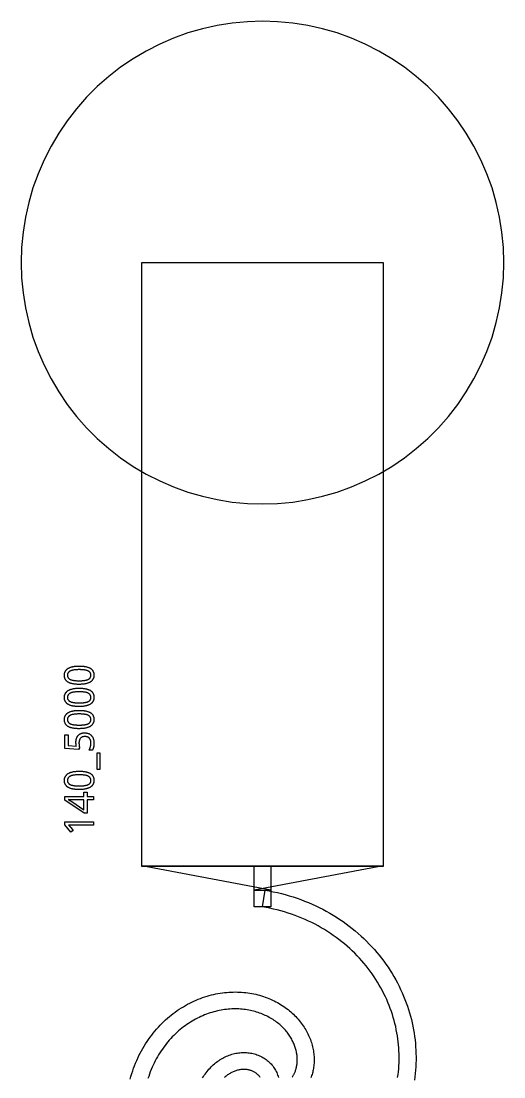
# Model space of a CAD drawing. Extents: x 5 to 45, y 13 to 188.
# Drawn here: x 5.4 to 45.4, y 100.2 to 187.7 of the extents above; entities that cross this region are included whole.
import ezdxf

# ---------------------------------------------------------------- set-up
doc = ezdxf.new("R2010")
doc.units = 0
doc.layers.get('0').update_dxf_attribs({"linetype": 'CONTINUOUS'})

msp = doc.modelspace()

# ---------------------------------------------------------------- linework, layer by layer
at = {"color": 0, "const_width": 0.01042}
msp.add_lwpolyline([(45.4, 167.66), (45.3606, 168.915), (45.2422, 170.165), (45.0457, 171.407), (44.7717, 172.633), (44.4211, 173.839), (43.9956, 175.022), (43.4965, 176.175), (42.9261, 177.294), (42.2865, 178.376), (41.5803, 179.415), (40.8103, 180.408), (39.9793, 181.35), (39.091, 182.239), (38.1485, 183.069), (37.1557, 183.839), (36.1165, 184.546), (35.035, 185.185), (33.9156, 185.756), (32.7625, 186.254), (31.5803, 186.681), (30.3737, 187.031), (29.1476, 187.304), (27.9067, 187.501), (26.6558, 187.619), (25.4, 187.66), (24.1442, 187.619), (22.8933, 187.501), (21.6524, 187.304), (20.4262, 187.031), (19.2196, 186.681), (18.0375, 186.254), (16.8844, 185.756), (15.7649, 185.185), (14.6835, 184.546), (13.6443, 183.839), (12.6515, 183.069), (11.709, 182.239), (10.8205, 181.35), (9.98975, 180.408), (9.21957, 179.415), (8.51346, 178.376), (7.87392, 177.294), (7.3035, 176.175), (6.80447, 175.022), (6.3789, 173.839), (6.02832, 172.633), (5.75429, 171.407), (5.55761, 170.165), (5.43946, 168.915), (5.40001, 167.66), (5.43946, 166.403), (5.55761, 165.153), (5.75429, 163.911), (6.02832, 162.686), (6.3789, 161.479), (6.80447, 160.297), (7.3035, 159.143), (7.87392, 158.024), (8.51346, 156.943), (9.21957, 155.904), (9.98975, 154.911), (10.8205, 153.968), (11.709, 153.081), (12.6515, 152.249), (13.6443, 151.479), (14.6835, 150.772), (15.7649, 150.133), (16.8844, 149.563), (18.0375, 149.064), (19.2196, 148.638), (20.4262, 148.288), (21.6524, 148.014), (22.8933, 147.817), (24.1442, 147.699), (25.4, 147.66), (26.6558, 147.699), (27.9067, 147.817), (29.1476, 148.014), (30.3737, 148.288), (31.5803, 148.638), (32.7625, 149.064), (33.9156, 149.563), (35.035, 150.133), (36.1165, 150.772), (37.1557, 151.479), (38.1485, 152.249), (39.091, 153.081), (39.9793, 153.968), (40.8103, 154.911), (41.5803, 155.904), (42.2865, 156.943), (42.9261, 158.024), (43.4965, 159.143), (43.9956, 160.297), (44.4211, 161.479), (44.7717, 162.686), (45.0457, 163.911), (45.2422, 165.153), (45.3606, 166.403), (45.4, 167.66)], close=True, dxfattribs=at)
at = {"color": 0}
for points in [[(45.4, 167.66), (45.3606, 168.915), (45.2422, 170.165), (45.0457, 171.407), (44.7717, 172.633), (44.4211, 173.839), (43.9956, 175.022), (43.4965, 176.175), (42.9261, 177.294), (42.2865, 178.376), (41.5803, 179.415), (40.8103, 180.408), (39.9793, 181.35), (39.091, 182.239), (38.1485, 183.069), (37.1557, 183.839), (36.1165, 184.546), (35.035, 185.185), (33.9156, 185.756), (32.7625, 186.254), (31.5803, 186.681), (30.3737, 187.031), (29.1476, 187.304), (27.9067, 187.501), (26.6558, 187.619), (25.4, 187.66), (24.1442, 187.619), (22.8933, 187.501), (21.6524, 187.304), (20.4262, 187.031), (19.2196, 186.681), (18.0375, 186.254), (16.8844, 185.756), (15.7649, 185.185), (14.6835, 184.546), (13.6443, 183.839), (12.6515, 183.069), (11.709, 182.239), (10.8205, 181.35), (9.98975, 180.408), (9.21957, 179.415), (8.51346, 178.376), (7.87392, 177.294), (7.3035, 176.175), (6.80447, 175.022), (6.3789, 173.839), (6.02832, 172.633), (5.75429, 171.407), (5.55761, 170.165), (5.43946, 168.915), (5.40001, 167.66), (5.43946, 166.403), (5.55761, 165.153), (5.75429, 163.911), (6.02832, 162.686), (6.3789, 161.479), (6.80447, 160.297), (7.3035, 159.143), (7.87392, 158.024), (8.51346, 156.943), (9.21957, 155.904), (9.98975, 154.911), (10.8205, 153.968), (11.709, 153.081), (12.6515, 152.249), (13.6443, 151.479), (14.6835, 150.772), (15.7649, 150.133), (16.8844, 149.563), (18.0375, 149.064), (19.2196, 148.638), (20.4262, 148.288), (21.6524, 148.014), (22.8933, 147.817), (24.1442, 147.699), (25.4, 147.66), (26.6558, 147.699), (27.9067, 147.817), (29.1476, 148.014), (30.3737, 148.288), (31.5803, 148.638), (32.7625, 149.064), (33.9156, 149.563), (35.035, 150.133), (36.1165, 150.772), (37.1557, 151.479), (38.1485, 152.249), (39.091, 153.081), (39.9793, 153.968), (40.8103, 154.911), (41.5803, 155.904), (42.2865, 156.943), (42.9261, 158.024), (43.4965, 159.143), (43.9956, 160.297), (44.4211, 161.479), (44.7717, 162.686), (45.0457, 163.911), (45.2422, 165.153), (45.3606, 166.403), (45.4, 167.66)], [(15.4, 167.66), (35.4, 167.66), (35.4, 117.619), (15.4, 117.619), (15.4, 167.66)], [(10.2069, 134.225), (10.2641, 134.224), (10.3197, 134.223), (10.3745, 134.221), (10.4278, 134.218), (10.48, 134.214), (10.531, 134.21), (10.5808, 134.204), (10.6293, 134.198), (10.6767, 134.191), (10.7229, 134.183), (10.7678, 134.174), (10.8112, 134.164), (10.8533, 134.153), (10.894, 134.142), (10.9333, 134.129), (10.9711, 134.115), (11.0077, 134.1), (11.0426, 134.084), (11.0764, 134.067), (11.1086, 134.049), (11.1394, 134.03), (11.1687, 134.011), (11.1967, 133.99), (11.2229, 133.968), (11.2478, 133.945), (11.2711, 133.92), (11.2931, 133.895), (11.3133, 133.869), (11.3323, 133.842), (11.3496, 133.813), (11.3653, 133.784), (11.3794, 133.753), (11.3918, 133.721), (11.4026, 133.687), (11.4118, 133.653), (11.4193, 133.617), (11.425, 133.58), (11.4291, 133.542), (11.4316, 133.502), (11.4325, 133.462), (11.4316, 133.424), (11.4291, 133.387), (11.425, 133.351), (11.4193, 133.316), (11.4118, 133.282), (11.4026, 133.249), (11.3918, 133.217), (11.3794, 133.186), (11.3653, 133.155), (11.3496, 133.126), (11.3323, 133.098), (11.3133, 133.072), (11.2931, 133.046), (11.2711, 133.021), (11.2478, 132.997), (11.2229, 132.973), (11.1967, 132.951), (11.1687, 132.93), (11.1394, 132.91), (11.1086, 132.89), (11.0764, 132.872), (11.0426, 132.855), (11.0077, 132.839), (10.9711, 132.823), (10.9333, 132.809), (10.894, 132.795), (10.8533, 132.783), (10.8112, 132.771), (10.7678, 132.76), (10.7229, 132.75), (10.6767, 132.742), (10.6293, 132.734), (10.5808, 132.727), (10.531, 132.721), (10.48, 132.716), (10.4278, 132.712), (10.3745, 132.709), (10.3197, 132.707), (10.2641, 132.705), (10.2069, 132.705), (10.15, 132.705), (10.0942, 132.706), (10.0396, 132.708), (9.98611, 132.711), (9.93386, 132.715), (9.88292, 132.719), (9.83317, 132.725), (9.78456, 132.731), (9.73719, 132.738), (9.69097, 132.745), (9.64611, 132.754), (9.60275, 132.764), (9.56071, 132.775), (9.52012, 132.787), (9.48096, 132.8), (9.44336, 132.813), (9.40707, 132.828), (9.37224, 132.843), (9.33886, 132.86), (9.30697, 132.877), (9.2761, 132.896), (9.24669, 132.916), (9.21892, 132.937), (9.19249, 132.958), (9.16775, 132.981), (9.14442, 133.005), (9.1225, 133.03), (9.10221, 133.056), (9.08333, 133.083), (9.06597, 133.112), (9.05029, 133.141), (9.03614, 133.172), (9.0236, 133.204), (9.01292, 133.237), (9.00375, 133.272), (8.99625, 133.307), (8.9904, 133.344), (8.98628, 133.382), (8.98389, 133.421), (8.98307, 133.462), (8.98389, 133.5), (8.98628, 133.537), (8.9904, 133.573), (8.99625, 133.608), (9.00375, 133.643), (9.01292, 133.676), (9.0236, 133.708), (9.03614, 133.739), (9.05029, 133.769), (9.06597, 133.798), (9.08306, 133.827), (9.10167, 133.854), (9.12169, 133.88), (9.14333, 133.905), (9.1665, 133.929), (9.19125, 133.953), (9.21733, 133.975), (9.24511, 133.996), (9.27447, 134.017), (9.30528, 134.036), (9.33724, 134.055), (9.37056, 134.072), (9.40543, 134.088), (9.44168, 134.104), (9.47944, 134.119), (9.51844, 134.132), (9.55919, 134.145), (9.60113, 134.157), (9.64458, 134.168), (9.68929, 134.178), (9.73557, 134.187), (9.78304, 134.195), (9.83165, 134.202), (9.88151, 134.208), (9.93261, 134.213), (9.98514, 134.217), (10.0387, 134.221), (10.0935, 134.223), (10.1496, 134.224), (10.2069, 134.225)], [(10.2069, 133.006), (10.2552, 133.006), (10.3021, 133.007), (10.3479, 133.008), (10.3924, 133.01), (10.4357, 133.012), (10.4777, 133.015), (10.5184, 133.018), (10.5581, 133.022), (10.5962, 133.026), (10.6334, 133.03), (10.6693, 133.035), (10.7039, 133.041), (10.7374, 133.047), (10.7696, 133.054), (10.8006, 133.062), (10.8304, 133.07), (10.8591, 133.079), (10.8865, 133.088), (10.9128, 133.098), (10.9378, 133.108), (10.9613, 133.119), (10.9836, 133.131), (11.0047, 133.144), (11.0247, 133.157), (11.0435, 133.17), (11.0612, 133.185), (11.0776, 133.2), (11.0929, 133.215), (11.1071, 133.231), (11.12, 133.248), (11.1315, 133.266), (11.1417, 133.285), (11.1507, 133.304), (11.1586, 133.325), (11.1652, 133.346), (11.1706, 133.367), (11.1749, 133.39), (11.1779, 133.413), (11.1797, 133.437), (11.1803, 133.462), (11.1797, 133.486), (11.1779, 133.51), (11.1749, 133.533), (11.1706, 133.556), (11.1652, 133.578), (11.1586, 133.598), (11.1507, 133.619), (11.1417, 133.638), (11.1315, 133.657), (11.12, 133.675), (11.1074, 133.692), (11.0935, 133.709), (11.0784, 133.725), (11.0622, 133.74), (11.0447, 133.755), (11.0261, 133.769), (11.0062, 133.782), (10.9851, 133.795), (10.9629, 133.807), (10.9393, 133.818), (10.9147, 133.829), (10.8887, 133.839), (10.8615, 133.849), (10.8331, 133.858), (10.8035, 133.867), (10.7726, 133.875), (10.7404, 133.882), (10.7071, 133.888), (10.6725, 133.894), (10.6367, 133.899), (10.5993, 133.904), (10.5605, 133.909), (10.5207, 133.913), (10.4796, 133.916), (10.4372, 133.919), (10.3936, 133.921), (10.3489, 133.923), (10.3028, 133.924), (10.2555, 133.925), (10.2069, 133.925), (10.1587, 133.925), (10.1118, 133.924), (10.066, 133.923), (10.0215, 133.921), (9.97835, 133.919), (9.93625, 133.916), (9.8954, 133.913), (9.85596, 133.909), (9.81765, 133.904), (9.78054, 133.899), (9.74474, 133.894), (9.71013, 133.888), (9.67665, 133.882), (9.64458, 133.875), (9.61376, 133.867), (9.58404, 133.858), (9.55556, 133.849), (9.52849, 133.839), (9.5025, 133.829), (9.47775, 133.818), (9.45432, 133.807), (9.43207, 133.795), (9.41097, 133.782), (9.39111, 133.769), (9.37235, 133.755), (9.35499, 133.74), (9.3386, 133.725), (9.32363, 133.709), (9.30974, 133.692), (9.2971, 133.675), (9.28569, 133.657), (9.27539, 133.638), (9.26639, 133.619), (9.25862, 133.598), (9.25196, 133.578), (9.24653, 133.556), (9.24235, 133.533), (9.23931, 133.51), (9.23753, 133.486), (9.23693, 133.462), (9.23753, 133.437), (9.23931, 133.413), (9.24235, 133.39), (9.24653, 133.367), (9.25196, 133.346), (9.25862, 133.325), (9.26639, 133.304), (9.27539, 133.285), (9.28569, 133.266), (9.2971, 133.248), (9.30974, 133.231), (9.32363, 133.215), (9.3386, 133.2), (9.35499, 133.185), (9.37235, 133.17), (9.39111, 133.157), (9.41097, 133.144), (9.43207, 133.131), (9.45432, 133.119), (9.47775, 133.108), (9.5025, 133.098), (9.52849, 133.088), (9.55556, 133.079), (9.58404, 133.07), (9.61376, 133.062), (9.64458, 133.054), (9.67665, 133.047), (9.71013, 133.041), (9.74474, 133.035), (9.78054, 133.03), (9.81765, 133.026), (9.85596, 133.022), (9.8954, 133.018), (9.93625, 133.015), (9.97835, 133.012), (10.0215, 133.01), (10.066, 133.008), (10.1118, 133.007), (10.1587, 133.006), (10.2069, 133.006)], [(10.2069, 132.389), (10.2641, 132.389), (10.3197, 132.387), (10.3745, 132.385), (10.4278, 132.382), (10.48, 132.378), (10.531, 132.374), (10.5808, 132.368), (10.6293, 132.362), (10.6767, 132.355), (10.7229, 132.347), (10.7678, 132.338), (10.8112, 132.328), (10.8533, 132.318), (10.894, 132.306), (10.9333, 132.293), (10.9711, 132.279), (11.0077, 132.264), (11.0426, 132.248), (11.0764, 132.231), (11.1086, 132.213), (11.1394, 132.194), (11.1687, 132.175), (11.1967, 132.154), (11.2229, 132.132), (11.2478, 132.109), (11.2711, 132.084), (11.2931, 132.059), (11.3133, 132.033), (11.3323, 132.006), (11.3496, 131.977), (11.3653, 131.948), (11.3794, 131.917), (11.3918, 131.885), (11.4026, 131.851), (11.4118, 131.817), (11.4193, 131.781), (11.425, 131.744), (11.4291, 131.706), (11.4316, 131.666), (11.4325, 131.626), (11.4316, 131.588), (11.4291, 131.551), (11.425, 131.515), (11.4193, 131.48), (11.4118, 131.446), (11.4026, 131.413), (11.3918, 131.381), (11.3794, 131.35), (11.3653, 131.319), (11.3496, 131.29), (11.3323, 131.263), (11.3133, 131.236), (11.2931, 131.21), (11.2711, 131.185), (11.2478, 131.161), (11.2229, 131.137), (11.1967, 131.115), (11.1687, 131.094), (11.1394, 131.074), (11.1086, 131.054), (11.0764, 131.036), (11.0426, 131.019), (11.0077, 131.003), (10.9711, 130.987), (10.9333, 130.973), (10.894, 130.959), (10.8533, 130.947), (10.8112, 130.935), (10.7678, 130.924), (10.7229, 130.914), (10.6767, 130.906), (10.6293, 130.898), (10.5808, 130.891), (10.531, 130.885), (10.48, 130.88), (10.4278, 130.876), (10.3745, 130.873), (10.3197, 130.871), (10.2641, 130.869), (10.2069, 130.869), (10.15, 130.869), (10.0942, 130.87), (10.0396, 130.873), (9.98611, 130.875), (9.93386, 130.879), (9.88292, 130.883), (9.83317, 130.889), (9.78456, 130.895), (9.73719, 130.902), (9.69097, 130.909), (9.64611, 130.918), (9.60275, 130.928), (9.56071, 130.939), (9.52012, 130.951), (9.48096, 130.964), (9.44336, 130.977), (9.40707, 130.992), (9.37224, 131.007), (9.33886, 131.024), (9.30697, 131.041), (9.2761, 131.06), (9.24669, 131.08), (9.21892, 131.101), (9.19249, 131.123), (9.16775, 131.146), (9.14442, 131.169), (9.1225, 131.194), (9.10221, 131.221), (9.08333, 131.248), (9.06597, 131.276), (9.05029, 131.305), (9.03614, 131.336), (9.0236, 131.368), (9.01292, 131.401), (9.00375, 131.436), (8.99625, 131.471), (8.9904, 131.508), (8.98628, 131.546), (8.98389, 131.585), (8.98307, 131.626), (8.98389, 131.664), (8.98628, 131.701), (8.9904, 131.737), (8.99625, 131.773), (9.00375, 131.807), (9.01292, 131.84), (9.0236, 131.872), (9.03614, 131.903), (9.05029, 131.933), (9.06597, 131.962), (9.08306, 131.991), (9.10167, 132.018), (9.12169, 132.044), (9.14333, 132.069), (9.1665, 132.094), (9.19125, 132.117), (9.21733, 132.139), (9.24511, 132.16), (9.27447, 132.181), (9.30528, 132.2), (9.33724, 132.219), (9.37056, 132.236), (9.40543, 132.253), (9.44168, 132.268), (9.47944, 132.283), (9.51844, 132.297), (9.55919, 132.309), (9.60113, 132.321), (9.64458, 132.332), (9.68929, 132.342), (9.73557, 132.351), (9.78304, 132.359), (9.83165, 132.366), (9.88151, 132.372), (9.93261, 132.377), (9.98514, 132.381), (10.0387, 132.385), (10.0935, 132.387), (10.1496, 132.388), (10.2069, 132.389)], [(10.2069, 131.17), (10.2552, 131.17), (10.3021, 131.171), (10.3479, 131.172), (10.3924, 131.174), (10.4357, 131.176), (10.4777, 131.179), (10.5184, 131.182), (10.5581, 131.186), (10.5962, 131.19), (10.6334, 131.194), (10.6693, 131.199), (10.7039, 131.205), (10.7374, 131.212), (10.7696, 131.219), (10.8006, 131.226), (10.8304, 131.234), (10.8591, 131.243), (10.8865, 131.252), (10.9128, 131.262), (10.9378, 131.273), (10.9613, 131.283), (10.9836, 131.295), (11.0047, 131.308), (11.0247, 131.321), (11.0435, 131.334), (11.0612, 131.349), (11.0776, 131.364), (11.0929, 131.379), (11.1071, 131.396), (11.12, 131.412), (11.1315, 131.43), (11.1417, 131.449), (11.1507, 131.468), (11.1586, 131.489), (11.1652, 131.51), (11.1706, 131.531), (11.1749, 131.554), (11.1779, 131.577), (11.1797, 131.601), (11.1803, 131.626), (11.1797, 131.65), (11.1779, 131.674), (11.1749, 131.697), (11.1706, 131.72), (11.1652, 131.742), (11.1586, 131.763), (11.1507, 131.783), (11.1417, 131.802), (11.1315, 131.821), (11.12, 131.839), (11.1074, 131.856), (11.0935, 131.873), (11.0784, 131.889), (11.0622, 131.904), (11.0447, 131.919), (11.0261, 131.933), (11.0062, 131.946), (10.9851, 131.959), (10.9629, 131.971), (10.9393, 131.982), (10.9147, 131.993), (10.8887, 132.004), (10.8615, 132.013), (10.8331, 132.023), (10.8035, 132.031), (10.7726, 132.039), (10.7404, 132.046), (10.7071, 132.052), (10.6725, 132.058), (10.6367, 132.063), (10.5993, 132.068), (10.5605, 132.073), (10.5207, 132.077), (10.4796, 132.08), (10.4372, 132.083), (10.3936, 132.085), (10.3489, 132.087), (10.3028, 132.088), (10.2555, 132.089), (10.2069, 132.089), (10.1587, 132.089), (10.1118, 132.088), (10.066, 132.087), (10.0215, 132.085), (9.97835, 132.083), (9.93625, 132.08), (9.8954, 132.077), (9.85596, 132.073), (9.81765, 132.068), (9.78054, 132.063), (9.74474, 132.058), (9.71013, 132.052), (9.67665, 132.046), (9.64458, 132.039), (9.61376, 132.031), (9.58404, 132.023), (9.55556, 132.013), (9.52849, 132.004), (9.5025, 131.993), (9.47775, 131.982), (9.45432, 131.971), (9.43207, 131.959), (9.41097, 131.946), (9.39111, 131.933), (9.37235, 131.919), (9.35499, 131.904), (9.3386, 131.889), (9.32363, 131.873), (9.30974, 131.856), (9.2971, 131.839), (9.28569, 131.821), (9.27539, 131.802), (9.26639, 131.783), (9.25862, 131.763), (9.25196, 131.742), (9.24653, 131.72), (9.24235, 131.697), (9.23931, 131.674), (9.23753, 131.65), (9.23693, 131.626), (9.23753, 131.601), (9.23931, 131.577), (9.24235, 131.554), (9.24653, 131.531), (9.25196, 131.51), (9.25862, 131.489), (9.26639, 131.468), (9.27539, 131.449), (9.28569, 131.43), (9.2971, 131.412), (9.30974, 131.396), (9.32363, 131.379), (9.3386, 131.364), (9.35499, 131.349), (9.37235, 131.334), (9.39111, 131.321), (9.41097, 131.308), (9.43207, 131.295), (9.45432, 131.283), (9.47775, 131.273), (9.5025, 131.262), (9.52849, 131.252), (9.55556, 131.243), (9.58404, 131.234), (9.61376, 131.226), (9.64458, 131.219), (9.67665, 131.212), (9.71013, 131.205), (9.74474, 131.199), (9.78054, 131.194), (9.81765, 131.19), (9.85596, 131.186), (9.8954, 131.182), (9.93625, 131.179), (9.97835, 131.176), (10.0215, 131.174), (10.066, 131.172), (10.1118, 131.171), (10.1587, 131.17), (10.2069, 131.17)], [(10.2069, 130.553), (10.2641, 130.553), (10.3197, 130.551), (10.3745, 130.549), (10.4278, 130.546), (10.48, 130.542), (10.531, 130.538), (10.5808, 130.532), (10.6293, 130.526), (10.6767, 130.519), (10.7229, 130.511), (10.7678, 130.502), (10.8112, 130.492), (10.8533, 130.482), (10.894, 130.47), (10.9333, 130.457), (10.9711, 130.443), (11.0077, 130.428), (11.0426, 130.412), (11.0764, 130.395), (11.1086, 130.377), (11.1394, 130.358), (11.1687, 130.339), (11.1967, 130.318), (11.2229, 130.296), (11.2478, 130.273), (11.2711, 130.249), (11.2931, 130.223), (11.3133, 130.197), (11.3323, 130.17), (11.3496, 130.141), (11.3653, 130.112), (11.3794, 130.081), (11.3918, 130.049), (11.4026, 130.015), (11.4118, 129.981), (11.4193, 129.945), (11.425, 129.908), (11.4291, 129.87), (11.4316, 129.83), (11.4325, 129.79), (11.4316, 129.752), (11.4291, 129.715), (11.425, 129.679), (11.4193, 129.644), (11.4118, 129.61), (11.4026, 129.577), (11.3918, 129.545), (11.3794, 129.514), (11.3653, 129.484), (11.3496, 129.454), (11.3323, 129.427), (11.3133, 129.4), (11.2931, 129.374), (11.2711, 129.349), (11.2478, 129.325), (11.2229, 129.302), (11.1967, 129.279), (11.1687, 129.258), (11.1394, 129.238), (11.1086, 129.218), (11.0764, 129.2), (11.0426, 129.183), (11.0077, 129.167), (10.9711, 129.152), (10.9333, 129.137), (10.894, 129.123), (10.8533, 129.111), (10.8112, 129.099), (10.7678, 129.088), (10.7229, 129.078), (10.6767, 129.07), (10.6293, 129.062), (10.5808, 129.055), (10.531, 129.049), (10.48, 129.044), (10.4278, 129.04), (10.3745, 129.037), (10.3197, 129.035), (10.2641, 129.033), (10.2069, 129.033), (10.15, 129.033), (10.0942, 129.034), (10.0396, 129.037), (9.98611, 129.039), (9.93386, 129.043), (9.88292, 129.047), (9.83317, 129.053), (9.78456, 129.059), (9.73719, 129.066), (9.69097, 129.074), (9.64611, 129.083), (9.60275, 129.092), (9.56071, 129.103), (9.52012, 129.115), (9.48096, 129.128), (9.44336, 129.141), (9.40707, 129.156), (9.37224, 129.172), (9.33886, 129.188), (9.30697, 129.205), (9.2761, 129.224), (9.24669, 129.244), (9.21892, 129.265), (9.19249, 129.287), (9.16775, 129.31), (9.14442, 129.333), (9.1225, 129.358), (9.10221, 129.385), (9.08333, 129.412), (9.06597, 129.44), (9.05029, 129.469), (9.03614, 129.5), (9.0236, 129.532), (9.01292, 129.565), (9.00375, 129.6), (8.99625, 129.635), (8.9904, 129.672), (8.98628, 129.71), (8.98389, 129.749), (8.98307, 129.79), (8.98389, 129.828), (8.98628, 129.865), (8.9904, 129.901), (8.99625, 129.937), (9.00375, 129.971), (9.01292, 130.004), (9.0236, 130.036), (9.03614, 130.067), (9.05029, 130.097), (9.06597, 130.127), (9.08306, 130.155), (9.10167, 130.182), (9.12169, 130.208), (9.14333, 130.233), (9.1665, 130.258), (9.19125, 130.281), (9.21733, 130.303), (9.24511, 130.325), (9.27447, 130.345), (9.30528, 130.364), (9.33724, 130.383), (9.37056, 130.4), (9.40543, 130.417), (9.44168, 130.432), (9.47944, 130.447), (9.51844, 130.461), (9.55919, 130.473), (9.60113, 130.485), (9.64458, 130.496), (9.68929, 130.506), (9.73557, 130.515), (9.78304, 130.523), (9.83165, 130.53), (9.88151, 130.536), (9.93261, 130.541), (9.98514, 130.546), (10.0387, 130.549), (10.0935, 130.551), (10.1496, 130.553), (10.2069, 130.553)], [(10.2069, 129.334), (10.2552, 129.334), (10.3021, 129.335), (10.3479, 129.336), (10.3924, 129.338), (10.4357, 129.34), (10.4777, 129.343), (10.5184, 129.346), (10.5581, 129.35), (10.5962, 129.354), (10.6334, 129.358), (10.6693, 129.364), (10.7039, 129.369), (10.7374, 129.376), (10.7696, 129.383), (10.8006, 129.39), (10.8304, 129.398), (10.8591, 129.407), (10.8865, 129.416), (10.9128, 129.426), (10.9378, 129.437), (10.9613, 129.448), (10.9836, 129.459), (11.0047, 129.472), (11.0247, 129.485), (11.0435, 129.498), (11.0612, 129.513), (11.0776, 129.528), (11.0929, 129.543), (11.1071, 129.56), (11.12, 129.577), (11.1315, 129.594), (11.1417, 129.613), (11.1507, 129.633), (11.1586, 129.653), (11.1652, 129.674), (11.1706, 129.695), (11.1749, 129.718), (11.1779, 129.741), (11.1797, 129.765), (11.1803, 129.79), (11.1797, 129.814), (11.1779, 129.838), (11.1749, 129.862), (11.1706, 129.884), (11.1652, 129.906), (11.1586, 129.927), (11.1507, 129.947), (11.1417, 129.966), (11.1315, 129.985), (11.12, 130.003), (11.1074, 130.02), (11.0935, 130.037), (11.0784, 130.053), (11.0622, 130.068), (11.0447, 130.083), (11.0261, 130.097), (11.0062, 130.11), (10.9851, 130.123), (10.9629, 130.135), (10.9393, 130.146), (10.9147, 130.157), (10.8887, 130.168), (10.8615, 130.177), (10.8331, 130.187), (10.8035, 130.195), (10.7726, 130.203), (10.7404, 130.21), (10.7071, 130.217), (10.6725, 130.222), (10.6367, 130.227), (10.5993, 130.233), (10.5605, 130.237), (10.5207, 130.241), (10.4796, 130.244), (10.4372, 130.247), (10.3936, 130.249), (10.3489, 130.251), (10.3028, 130.252), (10.2555, 130.253), (10.2069, 130.254), (10.1587, 130.253), (10.1118, 130.252), (10.066, 130.251), (10.0215, 130.249), (9.97835, 130.247), (9.93625, 130.244), (9.8954, 130.241), (9.85596, 130.237), (9.81765, 130.233), (9.78054, 130.227), (9.74474, 130.222), (9.71013, 130.217), (9.67665, 130.21), (9.64458, 130.203), (9.61376, 130.195), (9.58404, 130.187), (9.55556, 130.177), (9.52849, 130.168), (9.5025, 130.157), (9.47775, 130.146), (9.45432, 130.135), (9.43207, 130.123), (9.41097, 130.11), (9.39111, 130.097), (9.37235, 130.083), (9.35499, 130.068), (9.3386, 130.053), (9.32363, 130.037), (9.30974, 130.02), (9.2971, 130.003), (9.28569, 129.985), (9.27539, 129.966), (9.26639, 129.947), (9.25862, 129.927), (9.25196, 129.906), (9.24653, 129.884), (9.24235, 129.862), (9.23931, 129.838), (9.23753, 129.814), (9.23693, 129.79), (9.23753, 129.765), (9.23931, 129.741), (9.24235, 129.718), (9.24653, 129.695), (9.25196, 129.674), (9.25862, 129.653), (9.26639, 129.633), (9.27539, 129.613), (9.28569, 129.594), (9.2971, 129.577), (9.30974, 129.56), (9.32363, 129.543), (9.3386, 129.528), (9.35499, 129.513), (9.37235, 129.498), (9.39111, 129.485), (9.41097, 129.472), (9.43207, 129.459), (9.45432, 129.448), (9.47775, 129.437), (9.5025, 129.426), (9.52849, 129.416), (9.55556, 129.407), (9.58404, 129.398), (9.61376, 129.39), (9.64458, 129.383), (9.67665, 129.376), (9.71013, 129.369), (9.74474, 129.364), (9.78054, 129.358), (9.81765, 129.354), (9.85596, 129.35), (9.8954, 129.346), (9.93625, 129.343), (9.97835, 129.34), (10.0215, 129.338), (10.066, 129.336), (10.1118, 129.335), (10.1587, 129.334), (10.2069, 129.334)], [(9.94, 127.924), (9.94043, 127.957), (9.94179, 127.988), (9.94417, 128.019), (9.94738, 128.05), (9.95139, 128.08), (9.95638, 128.11), (9.96235, 128.139), (9.96918, 128.168), (9.97694, 128.196), (9.98557, 128.224), (9.99485, 128.252), (10.005, 128.278), (10.0159, 128.305), (10.0278, 128.33), (10.0406, 128.355), (10.0541, 128.378), (10.0686, 128.402), (10.084, 128.424), (10.1003, 128.446), (10.1175, 128.467), (10.1354, 128.487), (10.1543, 128.506), (10.174, 128.525), (10.1946, 128.542), (10.216, 128.559), (10.2382, 128.575), (10.2612, 128.59), (10.2852, 128.604), (10.3098, 128.617), (10.3356, 128.629), (10.3619, 128.64), (10.3893, 128.65), (10.4174, 128.659), (10.4462, 128.667), (10.476, 128.673), (10.5064, 128.678), (10.5378, 128.682), (10.5699, 128.685), (10.6029, 128.687), (10.6367, 128.688), (10.6733, 128.687), (10.7093, 128.686), (10.7446, 128.683), (10.779, 128.679), (10.8128, 128.674), (10.8458, 128.668), (10.878, 128.661), (10.9096, 128.652), (10.9403, 128.643), (10.9703, 128.633), (10.9995, 128.621), (11.0278, 128.608), (11.055, 128.594), (11.0815, 128.58), (11.1071, 128.564), (11.1317, 128.547), (11.1553, 128.529), (11.1781, 128.51), (11.2, 128.489), (11.221, 128.468), (11.241, 128.446), (11.2601, 128.422), (11.2782, 128.398), (11.2954, 128.373), (11.3117, 128.346), (11.3269, 128.318), (11.3414, 128.29), (11.3549, 128.26), (11.3672, 128.23), (11.3789, 128.198), (11.3891, 128.166), (11.3982, 128.132), (11.4063, 128.098), (11.4132, 128.063), (11.4192, 128.026), (11.4239, 127.989), (11.4276, 127.951), (11.4304, 127.911), (11.432, 127.871), (11.4325, 127.83), (11.4325, 127.813), (11.4322, 127.797), (11.4318, 127.78), (11.4313, 127.764), (11.4306, 127.748), (11.4286, 127.715), (11.4274, 127.698), (11.426, 127.682), (11.4244, 127.666), (11.4226, 127.65), (11.4208, 127.634), (11.4187, 127.618), (11.4165, 127.603), (11.4142, 127.587), (11.4117, 127.572), (11.409, 127.556), (11.4061, 127.541), (11.4032, 127.526), (11.4, 127.511), (11.3969, 127.497), (11.3938, 127.482), (11.3903, 127.468), (11.3867, 127.453), (11.3829, 127.439), (11.3789, 127.426), (11.3747, 127.412), (11.3703, 127.398), (11.3657, 127.384), (11.3609, 127.371), (11.356, 127.358), (11.3509, 127.345), (11.3455, 127.332), (11.3401, 127.32), (11.3344, 127.308), (11.3288, 127.296), (11.3227, 127.284), (11.3167, 127.273), (11.3104, 127.262), (11.3039, 127.251), (11.024, 127.251), (11.0314, 127.262), (11.0386, 127.273), (11.0457, 127.284), (11.0526, 127.297), (11.0595, 127.309), (11.066, 127.322), (11.0725, 127.335), (11.0788, 127.348), (11.0848, 127.362), (11.0907, 127.376), (11.0965, 127.391), (11.1021, 127.406), (11.1075, 127.421), (11.1126, 127.436), (11.1176, 127.451), (11.1223, 127.466), (11.127, 127.482), (11.1314, 127.497), (11.1356, 127.513), (11.1396, 127.529), (11.1433, 127.545), (11.1471, 127.561), (11.1506, 127.577), (11.1539, 127.593), (11.1571, 127.609), (11.1602, 127.625), (11.1629, 127.641), (11.1656, 127.657), (11.1682, 127.672), (11.1706, 127.688), (11.1724, 127.705), (11.174, 127.721), (11.1754, 127.736), (11.1768, 127.752), (11.1778, 127.767), (11.1788, 127.781), (11.1795, 127.796), (11.1798, 127.81), (11.1801, 127.824), (11.1803, 127.838), (11.18, 127.864), (11.179, 127.888), (11.1776, 127.913), (11.1756, 127.937), (11.1729, 127.96), (11.1697, 127.983), (11.166, 128.005), (11.1615, 128.026), (11.1565, 128.047), (11.151, 128.068), (11.1444, 128.088), (11.1372, 128.107), (11.1294, 128.125), (11.121, 128.143), (11.1119, 128.161), (11.1021, 128.178), (11.0917, 128.194), (11.0807, 128.209), (11.0689, 128.224), (11.0565, 128.239), (11.0435, 128.252), (11.0298, 128.265), (11.0156, 128.278), (11.0005, 128.289), (10.985, 128.3), (10.9686, 128.311), (10.9518, 128.321), (10.9342, 128.33), (10.916, 128.338), (10.8971, 128.346), (10.8775, 128.353), (10.8572, 128.359), (10.8363, 128.365), (10.8145, 128.37), (10.7921, 128.374), (10.7689, 128.377), (10.7451, 128.38), (10.7205, 128.382), (10.6952, 128.383), (10.6692, 128.383), (10.6237, 128.382), (10.5806, 128.378), (10.5394, 128.371), (10.5007, 128.361), (10.4642, 128.348), (10.4297, 128.332), (10.3976, 128.313), (10.3676, 128.292), (10.3398, 128.267), (10.3143, 128.24), (10.2908, 128.21), (10.2699, 128.178), (10.2513, 128.142), (10.2351, 128.105), (10.2217, 128.064), (10.2104, 128.022), (10.2018, 127.976), (10.1955, 127.928), (10.1919, 127.877), (10.1907, 127.824), (10.1907, 127.815), (10.1908, 127.806), (10.1911, 127.796), (10.1914, 127.787), (10.1919, 127.778), (10.1925, 127.768), (10.193, 127.758), (10.1937, 127.748), (10.1946, 127.738), (10.1955, 127.727), (10.1962, 127.717), (10.1969, 127.707), (10.1977, 127.697), (10.1987, 127.687), (10.1996, 127.677), (10.2007, 127.666), (10.2017, 127.656), (10.2029, 127.646), (10.204, 127.635), (10.2053, 127.625), (10.2067, 127.615), (10.2081, 127.605), (10.2094, 127.595), (10.2108, 127.585), (10.2122, 127.575), (10.2138, 127.566), (10.2153, 127.556), (10.2183, 127.537), (10.22, 127.527), (10.2212, 127.518), (10.2227, 127.51), (10.2239, 127.501), (10.2252, 127.493), (10.2265, 127.485), (10.2278, 127.477), (10.229, 127.469), (10.2304, 127.462), (10.2317, 127.455), (10.2331, 127.448), (10.1403, 127.301), (9.0204, 127.391), (9.0204, 128.514), (9.29058, 128.514), (9.29058, 127.648), (9.97265, 127.584), (9.97054, 127.595), (9.96858, 127.606), (9.96653, 127.618), (9.96446, 127.631), (9.96235, 127.645), (9.96029, 127.658), (9.95806, 127.673), (9.95594, 127.688), (9.95378, 127.704), (9.95139, 127.721), (9.94933, 127.739), (9.94738, 127.757), (9.94553, 127.776), (9.94417, 127.795), (9.94293, 127.815), (9.94179, 127.836), (9.94114, 127.857), (9.94043, 127.879), (9.94015, 127.901), (9.94, 127.924)], [(11.6994, 127.044), (11.9274, 127.044), (11.9274, 125.66), (11.6994, 125.66), (11.6994, 127.044)], [(10.2069, 125.511), (10.2641, 125.51), (10.3197, 125.509), (10.3745, 125.507), (10.4278, 125.504), (10.48, 125.5), (10.531, 125.496), (10.5808, 125.49), (10.6293, 125.484), (10.6767, 125.476), (10.7229, 125.468), (10.7678, 125.46), (10.8112, 125.45), (10.8533, 125.439), (10.894, 125.428), (10.9333, 125.415), (10.9711, 125.401), (11.0077, 125.386), (11.0426, 125.37), (11.0764, 125.353), (11.1086, 125.335), (11.1394, 125.316), (11.1687, 125.296), (11.1967, 125.275), (11.2229, 125.253), (11.2478, 125.23), (11.2711, 125.206), (11.2931, 125.181), (11.3133, 125.155), (11.3323, 125.127), (11.3496, 125.099), (11.3653, 125.069), (11.3794, 125.038), (11.3918, 125.007), (11.4026, 124.973), (11.4118, 124.939), (11.4193, 124.903), (11.425, 124.866), (11.4291, 124.828), (11.4316, 124.788), (11.4325, 124.747), (11.4316, 124.709), (11.4291, 124.672), (11.425, 124.637), (11.4193, 124.602), (11.4118, 124.568), (11.4026, 124.534), (11.3918, 124.502), (11.3794, 124.471), (11.3653, 124.441), (11.3496, 124.412), (11.3323, 124.384), (11.3133, 124.357), (11.2931, 124.331), (11.2711, 124.306), (11.2478, 124.282), (11.2229, 124.259), (11.1967, 124.237), (11.1687, 124.216), (11.1394, 124.195), (11.1086, 124.176), (11.0764, 124.158), (11.0426, 124.141), (11.0077, 124.125), (10.9711, 124.109), (10.9333, 124.095), (10.894, 124.081), (10.8533, 124.069), (10.8112, 124.057), (10.7678, 124.046), (10.7229, 124.036), (10.6767, 124.028), (10.6293, 124.02), (10.5808, 124.013), (10.531, 124.007), (10.48, 124.002), (10.4278, 123.998), (10.3745, 123.995), (10.3197, 123.992), (10.2641, 123.991), (10.2069, 123.991), (10.15, 123.991), (10.0942, 123.992), (10.0396, 123.994), (9.98611, 123.997), (9.93386, 124.001), (9.88292, 124.005), (9.83317, 124.011), (9.78456, 124.017), (9.73719, 124.023), (9.69097, 124.031), (9.64611, 124.04), (9.60275, 124.05), (9.56071, 124.061), (9.52012, 124.073), (9.48096, 124.085), (9.44336, 124.099), (9.40707, 124.114), (9.37224, 124.129), (9.33886, 124.146), (9.30697, 124.163), (9.2761, 124.182), (9.24669, 124.202), (9.21892, 124.222), (9.19249, 124.244), (9.16775, 124.267), (9.14442, 124.291), (9.1225, 124.316), (9.10221, 124.342), (9.08333, 124.369), (9.06597, 124.398), (9.05029, 124.427), (9.03614, 124.458), (9.0236, 124.49), (9.01292, 124.523), (9.00375, 124.557), (8.99625, 124.593), (8.9904, 124.63), (8.98628, 124.668), (8.98389, 124.707), (8.98307, 124.747), (8.98389, 124.786), (8.98628, 124.823), (8.9904, 124.859), (8.99625, 124.894), (9.00375, 124.928), (9.01292, 124.962), (9.0236, 124.994), (9.03614, 125.025), (9.05029, 125.055), (9.06597, 125.084), (9.08306, 125.112), (9.10167, 125.14), (9.12169, 125.166), (9.14333, 125.191), (9.1665, 125.215), (9.19125, 125.239), (9.21733, 125.261), (9.24511, 125.282), (9.27447, 125.303), (9.30528, 125.322), (9.33724, 125.34), (9.37056, 125.358), (9.40543, 125.374), (9.44168, 125.39), (9.47944, 125.405), (9.51844, 125.418), (9.55919, 125.431), (9.60113, 125.443), (9.64458, 125.454), (9.68929, 125.463), (9.73557, 125.472), (9.78304, 125.481), (9.83165, 125.488), (9.88151, 125.494), (9.93261, 125.499), (9.98514, 125.503), (10.0387, 125.507), (10.0935, 125.509), (10.1496, 125.51), (10.2069, 125.511)], [(10.2069, 124.292), (10.2552, 124.292), (10.3021, 124.293), (10.3479, 124.294), (10.3924, 124.296), (10.4357, 124.298), (10.4777, 124.3), (10.5184, 124.304), (10.5581, 124.307), (10.5962, 124.311), (10.6334, 124.316), (10.6693, 124.321), (10.7039, 124.327), (10.7374, 124.333), (10.7696, 124.34), (10.8006, 124.348), (10.8304, 124.356), (10.8591, 124.365), (10.8865, 124.374), (10.9128, 124.384), (10.9378, 124.394), (10.9613, 124.405), (10.9836, 124.417), (11.0047, 124.429), (11.0247, 124.442), (11.0435, 124.456), (11.0612, 124.47), (11.0776, 124.485), (11.0929, 124.501), (11.1071, 124.517), (11.12, 124.534), (11.1315, 124.552), (11.1417, 124.571), (11.1507, 124.59), (11.1586, 124.61), (11.1652, 124.631), (11.1706, 124.653), (11.1749, 124.676), (11.1779, 124.699), (11.1797, 124.723), (11.1803, 124.747), (11.1797, 124.772), (11.1779, 124.796), (11.1749, 124.819), (11.1706, 124.842), (11.1652, 124.863), (11.1586, 124.884), (11.1507, 124.904), (11.1417, 124.924), (11.1315, 124.943), (11.12, 124.961), (11.1074, 124.978), (11.0935, 124.994), (11.0784, 125.01), (11.0622, 125.026), (11.0447, 125.04), (11.0261, 125.054), (11.0062, 125.068), (10.9851, 125.08), (10.9629, 125.093), (10.9393, 125.104), (10.9147, 125.115), (10.8887, 125.125), (10.8615, 125.135), (10.8331, 125.144), (10.8035, 125.153), (10.7726, 125.16), (10.7404, 125.168), (10.7071, 125.174), (10.6725, 125.18), (10.6367, 125.185), (10.5993, 125.19), (10.5605, 125.195), (10.5207, 125.198), (10.4796, 125.202), (10.4372, 125.205), (10.3936, 125.207), (10.3489, 125.209), (10.3028, 125.21), (10.2555, 125.211), (10.2069, 125.211), (10.1587, 125.211), (10.1118, 125.21), (10.066, 125.209), (10.0215, 125.207), (9.97835, 125.205), (9.93625, 125.202), (9.8954, 125.198), (9.85596, 125.195), (9.81765, 125.19), (9.78054, 125.185), (9.74474, 125.18), (9.71013, 125.174), (9.67665, 125.168), (9.64458, 125.16), (9.61376, 125.153), (9.58404, 125.144), (9.55556, 125.135), (9.52849, 125.125), (9.5025, 125.115), (9.47775, 125.104), (9.45432, 125.093), (9.43207, 125.08), (9.41097, 125.068), (9.39111, 125.054), (9.37235, 125.04), (9.35499, 125.026), (9.3386, 125.01), (9.32363, 124.994), (9.30974, 124.978), (9.2971, 124.961), (9.28569, 124.943), (9.27539, 124.924), (9.26639, 124.904), (9.25862, 124.884), (9.25196, 124.863), (9.24653, 124.842), (9.24235, 124.819), (9.23931, 124.796), (9.23753, 124.772), (9.23693, 124.747), (9.23753, 124.723), (9.23931, 124.699), (9.24235, 124.676), (9.24653, 124.653), (9.25196, 124.631), (9.25862, 124.61), (9.26639, 124.59), (9.27539, 124.571), (9.28569, 124.552), (9.2971, 124.534), (9.30974, 124.517), (9.32363, 124.501), (9.3386, 124.485), (9.35499, 124.47), (9.37235, 124.456), (9.39111, 124.442), (9.41097, 124.429), (9.43207, 124.417), (9.45432, 124.405), (9.47775, 124.394), (9.5025, 124.384), (9.52849, 124.374), (9.55556, 124.365), (9.58404, 124.356), (9.61376, 124.348), (9.64458, 124.34), (9.67665, 124.333), (9.71013, 124.327), (9.74474, 124.321), (9.78054, 124.316), (9.81765, 124.311), (9.85596, 124.307), (9.8954, 124.304), (9.93625, 124.3), (9.97835, 124.298), (10.0215, 124.296), (10.066, 124.294), (10.1118, 124.293), (10.1587, 124.292), (10.2069, 124.292)], [(10.8661, 123.764), (10.8661, 123.418), (11.4, 123.418), (11.4, 123.131), (10.8661, 123.131), (10.8661, 122.032), (10.6074, 122.032), (9.00738, 123.112), (9.00738, 123.418), (10.596, 123.418), (10.596, 123.764), (10.8661, 123.764)], [(10.596, 123.131), (10.0165, 123.131), (9.99821, 123.131), (9.97971, 123.131), (9.9611, 123.131), (9.94239, 123.131), (9.92333, 123.132), (9.90419, 123.132), (9.88499, 123.132), (9.84581, 123.133), (9.82611, 123.133), (9.80599, 123.133), (9.78597, 123.134), (9.76611, 123.135), (9.74636, 123.135), (9.72678, 123.136), (9.70736, 123.137), (9.66872, 123.138), (9.64974, 123.139), (9.63086, 123.139), (9.61165, 123.14), (9.59293, 123.141), (9.57433, 123.141), (9.55599, 123.142), (9.53803, 123.142), (9.52029, 123.143), (9.50276, 123.144), (9.4854, 123.145), (9.46847, 123.145), (9.45182, 123.146), (9.43544, 123.147), (9.4196, 123.148), (9.40446, 123.148), (9.38971, 123.149), (9.37571, 123.15), (9.36208, 123.151), (9.34901, 123.151), (9.33664, 123.152), (9.32471, 123.152), (9.31332, 123.152), (9.31332, 123.138), (9.31999, 123.135), (9.32682, 123.133), (9.33361, 123.13), (9.34071, 123.127), (9.34793, 123.125), (9.35542, 123.122), (9.3629, 123.119), (9.37071, 123.115), (9.37864, 123.112), (9.38667, 123.108), (9.39442, 123.105), (9.41026, 123.098), (9.41818, 123.095), (9.42611, 123.091), (9.43419, 123.087), (9.44206, 123.083), (9.45014, 123.079), (9.45833, 123.075), (9.46636, 123.071), (9.47418, 123.067), (9.48193, 123.063), (9.48975, 123.059), (9.49735, 123.055), (9.50499, 123.051), (9.51264, 123.047), (9.52029, 123.043), (9.52794, 123.039), (9.54292, 123.03), (9.55029, 123.026), (9.55735, 123.022), (9.56429, 123.018), (9.57096, 123.014), (9.57747, 123.01), (9.58376, 123.006), (9.58974, 123.002), (9.59554, 122.998), (9.60113, 122.995), (9.60639, 122.991), (10.596, 122.322), (10.596, 123.131)], [(11.4, 121.316), (11.4, 121.03), (9.76432, 121.03), (9.74832, 121.03), (9.73236, 121.031), (9.71653, 121.031), (9.68485, 121.032), (9.66917, 121.032), (9.65332, 121.032), (9.63764, 121.032), (9.62196, 121.033), (9.60639, 121.033), (9.59056, 121.034), (9.57471, 121.034), (9.54389, 121.036), (9.5286, 121.036), (9.51361, 121.037), (9.49875, 121.037), (9.48406, 121.037), (9.46946, 121.038), (9.45503, 121.038), (9.44054, 121.039), (9.42637, 121.039), (9.41265, 121.04), (9.39931, 121.04), (9.38624, 121.041), (9.37358, 121.041), (9.36128, 121.042), (9.34928, 121.042), (9.33763, 121.043), (9.32639, 121.043), (9.33225, 121.038), (9.33778, 121.032), (9.34332, 121.027), (9.34864, 121.022), (9.35374, 121.017), (9.35861, 121.012), (9.3635, 121.007), (9.36806, 121.003), (9.3725, 120.998), (9.37679, 120.994), (9.38112, 120.99), (9.38525, 120.986), (9.38943, 120.981), (9.39344, 120.977), (9.39763, 120.972), (9.40169, 120.968), (9.40571, 120.964), (9.40972, 120.959), (9.41363, 120.955), (9.41749, 120.95), (9.42156, 120.946), (9.42557, 120.942), (9.42958, 120.937), (9.43375, 120.933), (9.43793, 120.928), (9.4465, 120.919), (9.45085, 120.914), (9.4554, 120.909), (9.45985, 120.905), (9.46419, 120.9), (9.46858, 120.894), (9.47331, 120.889), (9.47808, 120.883), (9.48307, 120.878), (9.48817, 120.872), (9.49349, 120.866), (9.49892, 120.859), (9.50456, 120.853), (9.51025, 120.846), (9.70725, 120.605), (9.50711, 120.449), (9.0204, 121.072), (9.0204, 121.316), (11.4, 121.316)], [(15.4, 117.659), (35.4, 117.659), (24.7, 115.659), (26.1, 115.659), (15.4, 117.659)], [(24.7, 117.659), (26.1, 117.659), (26.1, 114.259), (24.7, 114.259), (24.7, 117.659)]]:
    msp.add_lwpolyline(points, close=True, dxfattribs=at)
for points in [[(36.6019, 100.128), (36.635, 100.367), (36.6632, 100.608), (36.686, 100.85), (36.7036, 101.094), (36.716, 101.339), (36.7231, 101.585), (36.7247, 101.833), (36.721, 102.081), (36.7117, 102.331), (36.6969, 102.581), (36.6767, 102.832), (36.6508, 103.083), (36.6193, 103.335), (36.5822, 103.587), (36.5396, 103.839), (36.4911, 104.091), (36.4371, 104.343), (36.3772, 104.594), (36.3117, 104.846), (36.2404, 105.097), (36.1633, 105.347), (36.0806, 105.596), (35.9921, 105.845), (35.8978, 106.092), (35.7978, 106.339), (35.6921, 106.584), (35.5806, 106.827), (35.4635, 107.069), (35.3406, 107.31), (35.2119, 107.548), (35.0778, 107.785), (34.9379, 108.019), (34.7925, 108.252), (34.6415, 108.482), (34.485, 108.709), (34.3231, 108.934), (34.1556, 109.156), (33.9828, 109.375), (33.8044, 109.591), (33.621, 109.804), (33.4322, 110.014), (33.2382, 110.22), (33.039, 110.423), (32.8349, 110.622), (32.6256, 110.818), (32.4115, 111.009), (32.1925, 111.197), (31.9686, 111.38), (31.74, 111.56), (31.5069, 111.734), (31.2692, 111.905), (31.0269, 112.07), (30.7803, 112.231), (30.5294, 112.388), (30.2744, 112.539), (30.0151, 112.685), (29.7521, 112.826), (29.485, 112.962), (29.2142, 113.092), (28.9396, 113.217), (28.6614, 113.337), (28.3799, 113.451), (28.0949, 113.559), (27.8068, 113.661), (27.5156, 113.757), (27.2213, 113.848), (26.9242, 113.932), (26.6243, 114.01), (26.3218, 114.082), (26.0168, 114.147), (25.7094, 114.207), (25.4, 114.259), (25.62, 115.642), (25.9593, 115.584), (26.2962, 115.519), (26.6306, 115.447), (26.9625, 115.368), (27.2915, 115.283), (27.6176, 115.19), (27.9408, 115.091), (28.2607, 114.985), (28.5774, 114.873), (28.8904, 114.754), (29.2, 114.629), (29.506, 114.498), (29.8079, 114.36), (30.1061, 114.217), (30.4, 114.067), (30.6899, 113.912), (30.9754, 113.751), (31.2564, 113.584), (31.5331, 113.412), (31.8049, 113.234), (32.0721, 113.052), (32.3344, 112.864), (32.5918, 112.671), (32.8442, 112.473), (33.0914, 112.27), (33.3335, 112.063), (33.5703, 111.851), (33.8015, 111.635), (34.0275, 111.415), (34.2478, 111.19), (34.4626, 110.962), (34.6717, 110.729), (34.875, 110.493), (35.0725, 110.254), (35.2642, 110.011), (35.4499, 109.765), (35.6297, 109.515), (35.8033, 109.263), (35.9711, 109.007), (36.1326, 108.749), (36.2879, 108.489), (36.4372, 108.226), (36.5801, 107.96), (36.7168, 107.693), (36.8472, 107.424), (36.9714, 107.152), (37.0892, 106.879), (37.2007, 106.605), (37.3057, 106.329), (37.4044, 106.052), (37.4968, 105.773), (37.5828, 105.494), (37.6624, 105.214), (37.7357, 104.933), (37.8025, 104.652), (37.8631, 104.37), (37.9172, 104.088), (37.965, 103.806), (38.0065, 103.523), (38.0418, 103.241), (38.0708, 102.96), (38.0935, 102.678), (38.1101, 102.398), (38.1204, 102.118), (38.1247, 101.839), (38.1228, 101.561), (38.1149, 101.284), (38.101, 101.008), (38.0811, 100.734), (38.0554, 100.461), (38.0237, 100.189), (37.9864, 99.92)], [(14.4387, 99.9982), (14.5014, 100.225), (14.5687, 100.449), (14.6406, 100.671), (14.7171, 100.891), (14.7979, 101.108), (14.8832, 101.321), (14.9726, 101.532), (15.0664, 101.74), (15.1642, 101.946), (15.2661, 102.148), (15.3719, 102.346), (15.4817, 102.542), (15.595, 102.734), (15.7122, 102.923), (15.8329, 103.108), (15.9571, 103.29), (16.0847, 103.468), (16.2156, 103.642), (16.3496, 103.813), (16.4868, 103.98), (16.6269, 104.143), (16.77, 104.302), (16.916, 104.457), (17.0644, 104.609), (17.2157, 104.756), (17.3693, 104.899), (17.5253, 105.038), (17.6836, 105.173), (17.8442, 105.304), (18.0067, 105.43), (18.1712, 105.552), (18.3375, 105.67), (18.5057, 105.784), (18.6754, 105.893), (18.8468, 105.998), (19.0194, 106.099), (19.1935, 106.195), (19.3688, 106.287), (19.5451, 106.375), (19.7225, 106.458), (19.9008, 106.537), (20.0799, 106.611), (20.2596, 106.681), (20.44, 106.747), (20.6207, 106.808), (20.8019, 106.865), (20.9833, 106.917), (21.165, 106.966), (21.3467, 107.009), (21.5282, 107.049), (21.7097, 107.084), (21.891, 107.115), (22.0718, 107.142), (22.2524, 107.164), (22.4322, 107.183), (22.6115, 107.197), (22.7901, 107.207), (22.9679, 107.213), (23.1449, 107.215), (23.3207, 107.213), (23.4954, 107.207), (23.669, 107.197), (23.8414, 107.183), (24.0124, 107.165), (24.1819, 107.144), (24.35, 107.119), (24.5164, 107.09), (24.6813, 107.058), (24.8443, 107.022), (25.0054, 106.983), (25.1647, 106.94), (25.3221, 106.894), (25.4774, 106.844), (25.6306, 106.792), (25.7815, 106.736), (25.9303, 106.677), (26.0768, 106.615), (26.2208, 106.55), (26.3625, 106.482), (26.5017, 106.412), (26.6383, 106.338), (26.7724, 106.262), (26.9037, 106.184), (27.0325, 106.103), (27.1585, 106.019), (27.2817, 105.933), (27.4019, 105.845), (27.5194, 105.755), (27.634, 105.663), (27.7457, 105.568), (27.8544, 105.472), (27.9601, 105.373), (28.0628, 105.273), (28.1622, 105.172), (28.2588, 105.068), (28.3521, 104.964), (28.4424, 104.857), (28.5294, 104.75), (28.6135, 104.641), (28.6942, 104.531), (28.7717, 104.42), (28.846, 104.308), (28.9172, 104.194), (28.9851, 104.08), (29.0497, 103.966), (29.1113, 103.85), (29.1694, 103.734), (29.2244, 103.618), (29.2762, 103.501), (29.3249, 103.384), (29.3703, 103.267), (29.4125, 103.149), (29.4515, 103.031), (29.4875, 102.913), (29.5203, 102.796), (29.5499, 102.678), (29.5764, 102.561), (29.5999, 102.444), (29.6201, 102.328), (29.6375, 102.212), (29.6519, 102.096), (29.6633, 101.981), (29.6718, 101.867), (29.6774, 101.753), (29.6801, 101.641), (29.68, 101.529), (29.6771, 101.418), (29.6714, 101.308), (29.6631, 101.2), (29.6521, 101.092), (29.6385, 100.986), (29.6222, 100.881), (29.6035, 100.777), (29.5824, 100.675), (29.5587, 100.574), (29.5328, 100.475), (29.5044, 100.378), (29.4739, 100.282), (29.4413, 100.187), (29.4063, 100.095)], [(27.8621, 100.154), (27.8919, 100.198), (27.9211, 100.243), (27.9497, 100.29), (27.9775, 100.338), (28.0044, 100.389), (28.0306, 100.44), (28.0557, 100.494), (28.0797, 100.549), (28.1028, 100.606), (28.1247, 100.664), (28.1454, 100.723), (28.1649, 100.785), (28.1831, 100.847), (28.1999, 100.911), (28.2153, 100.977), (28.2292, 101.044), (28.2414, 101.112), (28.2522, 101.182), (28.2613, 101.253), (28.2686, 101.325), (28.2743, 101.398), (28.2781, 101.473), (28.2801, 101.548), (28.2801, 101.625), (28.2783, 101.702), (28.2744, 101.781), (28.2686, 101.86), (28.2606, 101.94), (28.2506, 102.022), (28.2383, 102.103), (28.2239, 102.186), (28.2072, 102.269), (28.1882, 102.353), (28.1669, 102.437), (28.1435, 102.522), (28.1175, 102.607), (28.0892, 102.692), (28.0585, 102.778), (28.0253, 102.863), (27.9897, 102.949), (27.9515, 103.035), (27.911, 103.121), (27.8679, 103.207), (27.8222, 103.293), (27.774, 103.378), (27.7232, 103.463), (27.6699, 103.548), (27.614, 103.632), (27.5556, 103.716), (27.4944, 103.799), (27.4308, 103.882), (27.3646, 103.964), (27.2958, 104.045), (27.2244, 104.125), (27.1504, 104.204), (27.0739, 104.282), (26.9949, 104.359), (26.9133, 104.435), (26.8292, 104.51), (26.7425, 104.583), (26.6535, 104.655), (26.5618, 104.725), (26.4678, 104.794), (26.3714, 104.861), (26.2725, 104.927), (26.1714, 104.991), (26.0679, 105.052), (25.9621, 105.113), (25.854, 105.171), (25.7436, 105.226), (25.6311, 105.28), (25.5165, 105.332), (25.3999, 105.381), (25.281, 105.428), (25.1603, 105.473), (25.0375, 105.515), (24.9128, 105.555), (24.7862, 105.592), (24.6579, 105.626), (24.5278, 105.658), (24.396, 105.687), (24.2626, 105.713), (24.1276, 105.737), (23.9911, 105.757), (23.8532, 105.774), (23.7139, 105.789), (23.5733, 105.8), (23.4314, 105.808), (23.2885, 105.813), (23.1443, 105.815), (22.9992, 105.813), (22.8531, 105.808), (22.7061, 105.8), (22.5583, 105.788), (22.4099, 105.773), (22.2607, 105.754), (22.111, 105.732), (21.9608, 105.707), (21.8104, 105.677), (21.6594, 105.645), (21.5085, 105.608), (21.3572, 105.568), (21.206, 105.524), (21.0549, 105.477), (20.9037, 105.426), (20.7529, 105.371), (20.6024, 105.312), (20.4522, 105.25), (20.3026, 105.184), (20.1536, 105.114), (20.0053, 105.04), (19.8576, 104.963), (19.711, 104.882), (19.5651, 104.797), (19.4204, 104.708), (19.2769, 104.616), (19.1346, 104.519), (18.9936, 104.419), (18.854, 104.316), (18.7161, 104.208), (18.5797, 104.097), (18.445, 103.983), (18.3122, 103.864), (18.1813, 103.742), (18.0524, 103.617), (17.9256, 103.488), (17.8008, 103.355), (17.6785, 103.219), (17.5585, 103.079), (17.441, 102.936), (17.3261, 102.79), (17.2138, 102.64), (17.1042, 102.487), (16.9974, 102.331), (16.8936, 102.171), (16.7928, 102.009), (16.695, 101.843), (16.6004, 101.675), (16.509, 101.503), (16.4211, 101.329), (16.3365, 101.152), (16.2554, 100.972), (16.1779, 100.789), (16.104, 100.603), (16.0339, 100.416), (15.9676, 100.225), (15.9053, 100.033)], [(20.4389, 100.093), (20.5067, 100.204), (20.5772, 100.313), (20.6501, 100.419), (20.7256, 100.523), (20.8033, 100.624), (20.8835, 100.723), (20.9658, 100.819), (21.0504, 100.912), (21.1371, 101.002), (21.2258, 101.089), (21.3165, 101.173), (21.409, 101.254), (21.5033, 101.332), (21.5993, 101.407), (21.6971, 101.479), (21.7962, 101.547), (21.8969, 101.613), (21.999, 101.675), (22.1024, 101.733), (22.2069, 101.789), (22.3126, 101.841), (22.4194, 101.89), (22.5271, 101.935), (22.6356, 101.977), (22.745, 102.015), (22.8549, 102.049), (22.9656, 102.081), (23.0765, 102.108), (23.1881, 102.132), (23.2997, 102.152), (23.4117, 102.169), (23.5237, 102.182), (23.6357, 102.192), (23.7476, 102.197), (23.8593, 102.199), (23.9707, 102.198), (24.0817, 102.192), (24.1921, 102.183), (24.3018, 102.171), (24.4108, 102.154), (24.5189, 102.134), (24.6261, 102.11), (24.7321, 102.083), (24.8369, 102.052), (24.9404, 102.017), (25.0424, 101.979), (25.1428, 101.937), (25.2415, 101.891), (25.3383, 101.842), (25.4332, 101.79), (25.526, 101.734), (25.6165, 101.674), (25.7046, 101.612), (25.7903, 101.545), (25.8733, 101.476), (25.9536, 101.404), (26.031, 101.329), (26.1054, 101.25), (26.1767, 101.169), (26.2446, 101.085), (26.3092, 100.999), (26.3701, 100.909), (26.4275, 100.818), (26.4811, 100.724), (26.531, 100.628), (26.5768, 100.53), (26.6185, 100.431), (26.6561, 100.329), (26.6896, 100.226), (26.7186, 100.122)], [(25.1993, 100.142), (25.1701, 100.184), (25.139, 100.226), (25.1061, 100.267), (25.0714, 100.306), (25.0349, 100.345), (24.9967, 100.382), (24.9567, 100.418), (24.915, 100.453), (24.8717, 100.486), (24.8267, 100.518), (24.7803, 100.549), (24.7322, 100.578), (24.6828, 100.605), (24.6318, 100.631), (24.5794, 100.655), (24.5258, 100.677), (24.4708, 100.698), (24.4147, 100.717), (24.3574, 100.734), (24.2988, 100.749), (24.2392, 100.762), (24.1786, 100.774), (24.1169, 100.783), (24.0544, 100.79), (23.9911, 100.795), (23.9269, 100.798), (23.8621, 100.799), (23.7965, 100.798), (23.7303, 100.795), (23.6636, 100.789), (23.5964, 100.781), (23.5287, 100.771), (23.4607, 100.759), (23.3925, 100.744), (23.3239, 100.727), (23.2553, 100.708), (23.1865, 100.686), (23.1178, 100.662), (23.0492, 100.636), (22.9806, 100.607), (22.9121, 100.576), (22.844, 100.542), (22.7763, 100.506), (22.7088, 100.468), (22.6419, 100.427), (22.5756, 100.384), (22.5097, 100.339), (22.4447, 100.291), (22.3803, 100.241), (22.3168, 100.188), (22.2542, 100.133)]]:
    msp.add_lwpolyline(points, dxfattribs=at)

doc.saveas('drawing.dxf')
